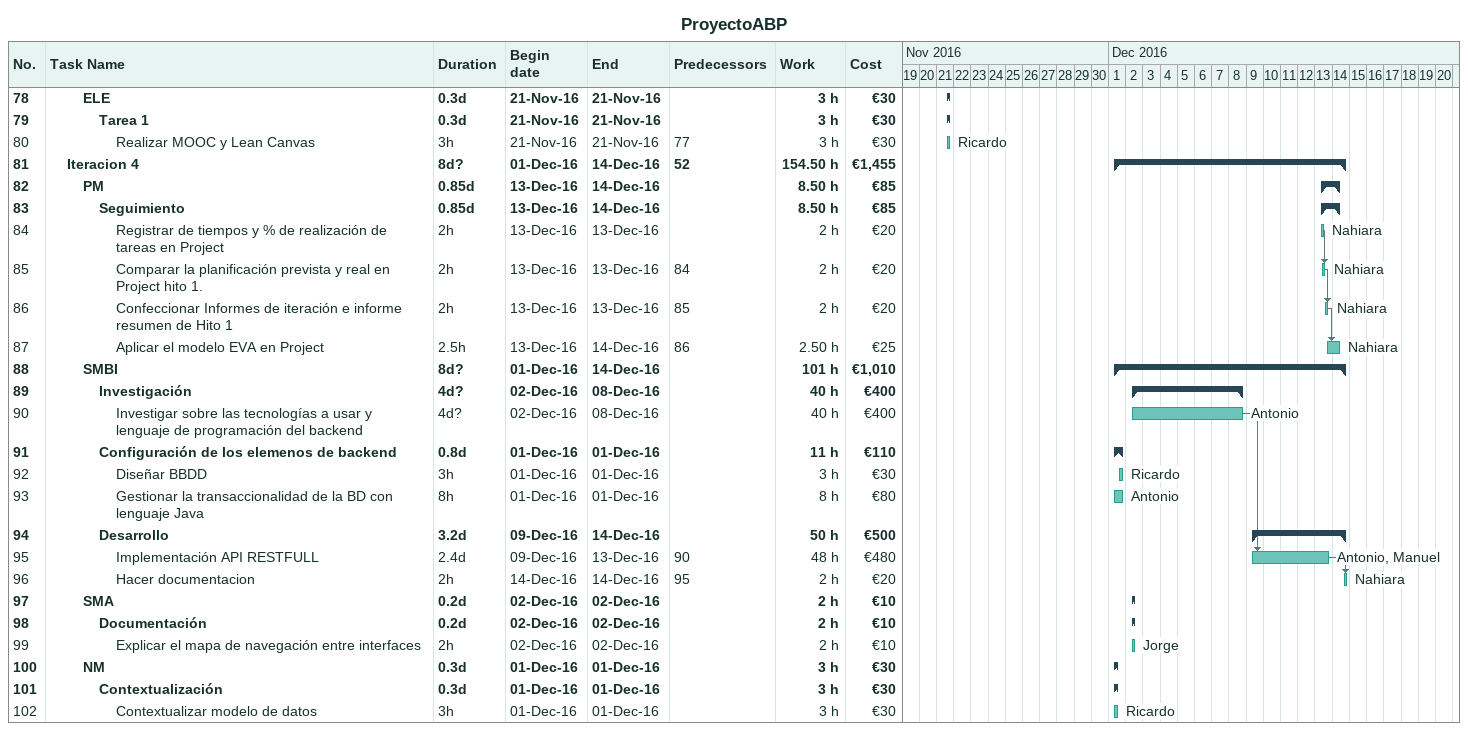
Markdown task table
ProyectoABP

| ID | Level | Task | Duration | Start | Finish | Predecessors | Resources | Work (h) | Cost (€) |
|---|---|---|---|---|---|---|---|---|---|
| 78 | 3 | **ELE** | 0.3d | 2016-11-21 | 2016-11-21 |  |  | 3 | 30 |
| 79 | 4 | **Tarea 1** | 0.3d | 2016-11-21 | 2016-11-21 |  |  | 3 | 30 |
| 80 | 5 | Realizar MOOC y Lean Canvas | 3h | 2016-11-21 | 2016-11-21 | 77 | Ricardo | 3 | 30 |
| 81 | 2 | **Iteracion 4** | 8d? | 2016-12-01 | 2016-12-14 | 52 |  | 154.50 | 1455 |
| 82 | 3 | **PM** | 0.85d | 2016-12-13 | 2016-12-14 |  |  | 8.50 | 85 |
| 83 | 4 | **Seguimiento** | 0.85d | 2016-12-13 | 2016-12-14 |  |  | 8.50 | 85 |
| 84 | 5 | Registrar de tiempos y % de realización de tareas en Project | 2h | 2016-12-13 | 2016-12-13 |  | Nahiara | 2 | 20 |
| 85 | 5 | Comparar la planificación prevista y real en Project hito 1. | 2h | 2016-12-13 | 2016-12-13 | 84 | Nahiara | 2 | 20 |
| 86 | 5 | Confeccionar Informes de iteración e informe resumen de Hito 1 | 2h | 2016-12-13 | 2016-12-13 | 85 | Nahiara | 2 | 20 |
| 87 | 5 | Aplicar el modelo EVA en Project | 2.5h | 2016-12-13 | 2016-12-14 | 86 | Nahiara | 2.50 | 25 |
| 88 | 3 | **SMBI** | 8d? | 2016-12-01 | 2016-12-14 |  |  | 101 | 1010 |
| 89 | 4 | **Investigación** | 4d? | 2016-12-02 | 2016-12-08 |  |  | 40 | 400 |
| 90 | 5 | Investigar sobre las tecnologías a usar y lenguaje de programación del backend | 4d? | 2016-12-02 | 2016-12-08 |  | Antonio | 40 | 400 |
| 91 | 4 | **Configuración de los elemenos de backend** | 0.8d | 2016-12-01 | 2016-12-01 |  |  | 11 | 110 |
| 92 | 5 | Diseñar BBDD | 3h | 2016-12-01 | 2016-12-01 |  | Ricardo | 3 | 30 |
| 93 | 5 | Gestionar la transaccionalidad de la BD con lenguaje Java | 8h | 2016-12-01 | 2016-12-01 |  | Antonio | 8 | 80 |
| 94 | 4 | **Desarrollo** | 3.2d | 2016-12-09 | 2016-12-14 |  |  | 50 | 500 |
| 95 | 5 | Implementación API RESTFULL | 2.4d | 2016-12-09 | 2016-12-13 | 90 | Antonio, Manuel | 48 | 480 |
| 96 | 5 | Hacer documentacion | 2h | 2016-12-14 | 2016-12-14 | 95 | Nahiara | 2 | 20 |
| 97 | 3 | **SMA** | 0.2d | 2016-12-02 | 2016-12-02 |  |  | 2 | 10 |
| 98 | 4 | **Documentación** | 0.2d | 2016-12-02 | 2016-12-02 |  |  | 2 | 10 |
| 99 | 5 | Explicar el mapa de navegación entre interfaces | 2h | 2016-12-02 | 2016-12-02 |  | Jorge | 2 | 10 |
| 100 | 3 | **NM** | 0.3d | 2016-12-01 | 2016-12-01 |  |  | 3 | 30 |
| 101 | 4 | **Contextualización** | 0.3d | 2016-12-01 | 2016-12-01 |  |  | 3 | 30 |
| 102 | 5 | Contextualizar modelo de datos | 3h | 2016-12-01 | 2016-12-01 |  | Ricardo | 3 | 30 |
